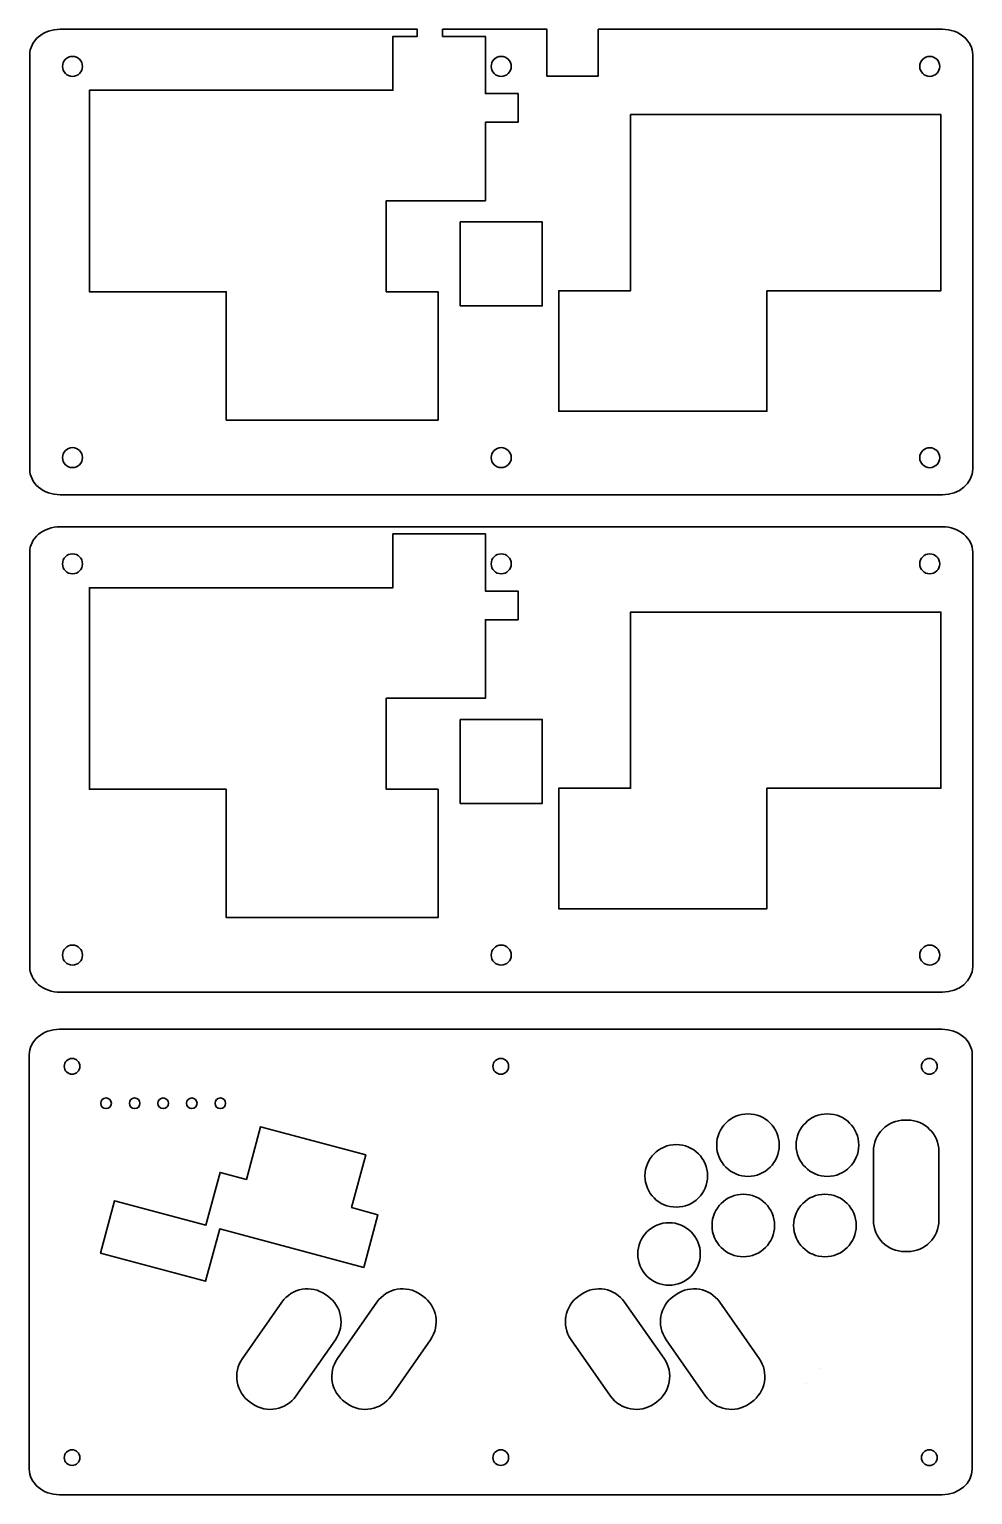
# Model space of a CAD drawing. Header units: millimetres. Extents: x 233 to 563, y -872 to 202.
# Drawn here: x 233 to 563, y -872 to -359 of the extents above; entities that cross this region are included whole.
import ezdxf

# ---------------------------------------------------------------- set-up
doc = ezdxf.new("R2010")
doc.units = ezdxf.units.MM
doc.header["$MEASUREMENT"] = 0
doc.layers.add('Layer 1', color=7, linetype='Continuous')

msp = doc.modelspace()

# ---------------------------------------------------------------- linework, layer by layer
at = {"layer": 'Layer 1', "color": 250, "lineweight": 35}
for points, knots in [([(431.8551, -359.0063), (431.8551, -359.0063), (552.2968, -359.0063), (552.2968, -359.0063), (555.1071, -359.0063), (557.8023, -359.9481), (559.7895, -361.6242), (561.7766, -363.3004), (562.8931, -365.5738), (562.8931, -367.9442), (562.8931, -367.9442), (562.8931, -512.9472), (562.8931, -512.9472), (562.8931, -517.8836), (558.1489, -521.8853), (552.2968, -521.8853), (552.2968, -521.8853), (243.4894, -521.8853), (243.4894, -521.8853), (240.6791, -521.8853), (237.9839, -520.9436), (235.9968, -519.2673), (234.0095, -517.5912), (232.8931, -515.3177), (232.8931, -512.9472), (232.8931, -512.9472), (232.8931, -367.9442), (232.8931, -367.9442), (232.8931, -365.5738), (234.0096, -363.3004), (235.9968, -361.6242), (237.9839, -359.9481), (240.6791, -359.0063), (243.4894, -359.0063), (243.4894, -359.0063), (368.5029, -359.0063), (368.5029, -359.0063), (368.5029, -359.0063), (368.5029, -361.5063), (368.5029, -361.5063), (368.5029, -361.5063), (360.0029, -361.5063), (360.0029, -361.5063), (360.0029, -361.5063), (360.0029, -380.3528), (360.0029, -380.3528), (360.0029, -380.3528), (357.6614, -380.3528), (357.6614, -380.3528), (357.6614, -380.3528), (253.79, -380.3528), (253.79, -380.3528), (253.79, -380.3528), (253.79, -450.8567), (253.79, -450.8567), (253.79, -450.8567), (301.6823, -450.8567), (301.6823, -450.8567), (301.6823, -450.8567), (301.6823, -495.7838), (301.6823, -495.7838), (301.6823, -495.7838), (375.8119, -495.7838), (375.8119, -495.7838), (375.8119, -495.7838), (375.8119, -450.8567), (375.8119, -450.8567), (375.8119, -450.8567), (357.6614, -450.8567), (357.6614, -450.8567), (357.6614, -450.8567), (357.6614, -419.0063), (357.6614, -419.0063), (357.6614, -419.0063), (360.0029, -419.0063), (360.0029, -419.0063), (360.0029, -419.0063), (392.3762, -419.0063), (392.3762, -419.0063), (392.3762, -419.0063), (392.3762, -391.5454), (392.3762, -391.5454), (392.3762, -391.5454), (403.8146, -391.5454), (403.8146, -391.5454), (403.8146, -391.5454), (403.8146, -381.5175), (403.8146, -381.5175), (403.8146, -381.5175), (392.3762, -381.5175), (392.3762, -381.5175), (392.3762, -381.5175), (392.3763, -361.5063), (392.3763, -361.5063), (392.3763, -361.5063), (377.3763, -361.5063), (377.3763, -361.5063), (377.3763, -361.5063), (377.3763, -359.0063), (377.3763, -359.0063), (377.3763, -359.0063), (413.8956, -359.0063), (413.8956, -359.0063), (413.8956, -359.0063), (413.8956, -375.3966), (413.8956, -375.3966), (413.8956, -375.3966), (431.8551, -375.3966), (431.8551, -375.3966), (431.8551, -375.3966), (431.8551, -359.0063), (431.8551, -359.0063)], [0, 0, 0, 0, 0.02702703, 0.02702703, 0.02702703, 0.05405405, 0.05405405, 0.05405405, 0.08108108, 0.08108108, 0.08108108, 0.10810811, 0.10810811, 0.10810811, 0.13513514, 0.13513514, 0.13513514, 0.16216216, 0.16216216, 0.16216216, 0.18918919, 0.18918919, 0.18918919, 0.21621622, 0.21621622, 0.21621622, 0.24324324, 0.24324324, 0.24324324, 0.27027027, 0.27027027, 0.27027027, 0.2972973, 0.2972973, 0.2972973, 0.32432432, 0.32432432, 0.32432432, 0.35135135, 0.35135135, 0.35135135, 0.37837838, 0.37837838, 0.37837838, 0.40540541, 0.40540541, 0.40540541, 0.43243243, 0.43243243, 0.43243243, 0.45945946, 0.45945946, 0.45945946, 0.48648649, 0.48648649, 0.48648649, 0.51351351, 0.51351351, 0.51351351, 0.54054054, 0.54054054, 0.54054054, 0.56756757, 0.56756757, 0.56756757, 0.59459459, 0.59459459, 0.59459459, 0.62162162, 0.62162162, 0.62162162, 0.64864865, 0.64864865, 0.64864865, 0.67567568, 0.67567568, 0.67567568, 0.7027027, 0.7027027, 0.7027027, 0.72972973, 0.72972973, 0.72972973, 0.75675676, 0.75675676, 0.75675676, 0.78378378, 0.78378378, 0.78378378, 0.81081081, 0.81081081, 0.81081081, 0.83783784, 0.83783784, 0.83783784, 0.86486486, 0.86486486, 0.86486486, 0.89189189, 0.89189189, 0.89189189, 0.91891892, 0.91891892, 0.91891892, 0.94594595, 0.94594595, 0.94594595, 0.97297297, 0.97297297, 0.97297297, 1, 1, 1, 1]), ([(244.3614, -371.9852), (244.3614, -370.0522), (245.9284, -368.4852), (247.8614, -368.4852), (249.7944, -368.4852), (251.3614, -370.0522), (251.3614, -371.9852), (251.3614, -373.9182), (249.7944, -375.4852), (247.8614, -375.4852), (245.9284, -375.4852), (244.3614, -373.9182), (244.3614, -371.9852)], [0, 0, 0, 0, 0.25, 0.25, 0.25, 0.5, 0.5, 0.5, 0.75, 0.75, 0.75, 1, 1, 1, 1]), ([(394.3931, -371.9853), (394.3931, -370.0522), (395.9601, -368.4853), (397.8931, -368.4853), (399.8261, -368.4852), (401.3931, -370.0522), (401.3931, -371.9852), (401.3931, -373.9183), (399.8261, -375.4852), (397.8931, -375.4852), (395.9601, -375.4853), (394.3931, -373.9183), (394.3931, -371.9853)], [0, 0, 0, 0, 0.25, 0.25, 0.25, 0.5, 0.5, 0.5, 0.75, 0.75, 0.75, 1, 1, 1, 1]), ([(544.3614, -371.9852), (544.3614, -370.0522), (545.9284, -368.4852), (547.8614, -368.4852), (549.7944, -368.4852), (551.3614, -370.0522), (551.3614, -371.9852), (551.3614, -373.9182), (549.7944, -375.4852), (547.8614, -375.4852), (545.9284, -375.4852), (544.3614, -373.9182), (544.3614, -371.9852)], [0, 0, 0, 0, 0.25, 0.25, 0.25, 0.5, 0.5, 0.5, 0.75, 0.75, 0.75, 1, 1, 1, 1]), ([(490.8967, -450.5304), (490.8967, -450.5304), (551.7618, -450.5304), (551.7618, -450.5304), (551.7618, -450.5304), (551.7618, -388.8386), (551.7618, -388.8386), (551.7618, -388.8386), (443.1553, -388.8386), (443.1553, -388.8386), (443.1553, -388.8386), (443.1553, -450.5304), (443.1553, -450.5304), (443.1553, -450.5304), (418.0446, -450.5304), (418.0446, -450.5304), (418.0446, -450.5304), (418.0446, -492.6917), (418.0446, -492.6917), (418.0446, -492.6917), (490.8967, -492.6917), (490.8967, -492.6917), (490.8967, -492.6917), (490.8967, -450.5304), (490.8967, -450.5304)], [0, 0, 0, 0, 0.125, 0.125, 0.125, 0.25, 0.25, 0.25, 0.375, 0.375, 0.375, 0.5, 0.5, 0.5, 0.625, 0.625, 0.625, 0.75, 0.75, 0.75, 0.875, 0.875, 0.875, 1, 1, 1, 1]), ([(383.5864, -426.4366), (383.5864, -426.4366), (412.2258, -426.4366), (412.2258, -426.4366), (412.2258, -426.4366), (412.2258, -455.8103), (412.2258, -455.8103), (412.2258, -455.8103), (383.5864, -455.8103), (383.5864, -455.8103), (383.5864, -455.8103), (383.5864, -426.4366), (383.5864, -426.4366)], [0, 0, 0, 0, 0.25, 0.25, 0.25, 0.5, 0.5, 0.5, 0.75, 0.75, 0.75, 1, 1, 1, 1]), ([(244.3614, -508.9156), (244.3614, -506.9826), (245.9284, -505.4156), (247.8614, -505.4156), (249.7944, -505.4156), (251.3614, -506.9826), (251.3614, -508.9156), (251.3614, -510.8486), (249.7944, -512.4156), (247.8614, -512.4156), (245.9284, -512.4156), (244.3614, -510.8486), (244.3614, -508.9156)], [0, 0, 0, 0, 0.25, 0.25, 0.25, 0.5, 0.5, 0.5, 0.75, 0.75, 0.75, 1, 1, 1, 1]), ([(394.3931, -508.9156), (394.3931, -506.9826), (395.9601, -505.4156), (397.8931, -505.4156), (399.8261, -505.4156), (401.3931, -506.9826), (401.3931, -508.9156), (401.3931, -510.8486), (399.8261, -512.4156), (397.8931, -512.4156), (395.9601, -512.4156), (394.3931, -510.8486), (394.3931, -508.9156)], [0, 0, 0, 0, 0.25, 0.25, 0.25, 0.5, 0.5, 0.5, 0.75, 0.75, 0.75, 1, 1, 1, 1]), ([(544.3614, -508.9171), (544.3614, -506.9841), (545.9284, -505.4171), (547.8614, -505.4171), (549.7944, -505.4171), (551.3614, -506.9841), (551.3614, -508.9171), (551.3614, -510.8501), (549.7944, -512.4171), (547.8614, -512.4171), (545.9284, -512.4171), (544.3614, -510.8501), (544.3614, -508.9171)], [0, 0, 0, 0, 0.25, 0.25, 0.25, 0.5, 0.5, 0.5, 0.75, 0.75, 0.75, 1, 1, 1, 1]), ([(552.2968, -533.0953), (555.1071, -533.0953), (557.8023, -534.0371), (559.7895, -535.7132), (561.7766, -537.3894), (562.8931, -539.6628), (562.8931, -542.0332), (562.8931, -542.0332), (562.8931, -687.0362), (562.8931, -687.0362), (562.8931, -691.9726), (558.1489, -695.9743), (552.2968, -695.9743), (552.2968, -695.9743), (243.4894, -695.9743), (243.4894, -695.9743), (240.6791, -695.9743), (237.9839, -695.0326), (235.9968, -693.3563), (234.0095, -691.6802), (232.8931, -689.4067), (232.8931, -687.0362), (232.8931, -687.0362), (232.8931, -542.0332), (232.8931, -542.0332), (232.8931, -539.6628), (234.0096, -537.3894), (235.9968, -535.7132), (237.9839, -534.0371), (240.6791, -533.0953), (243.4894, -533.0953), (243.4894, -533.0953), (552.2968, -533.0953), (552.2968, -533.0953)], [0, 0, 0, 0, 0.09090909, 0.09090909, 0.09090909, 0.18181818, 0.18181818, 0.18181818, 0.27272727, 0.27272727, 0.27272727, 0.36363636, 0.36363636, 0.36363636, 0.45454545, 0.45454545, 0.45454545, 0.54545455, 0.54545455, 0.54545455, 0.63636364, 0.63636364, 0.63636364, 0.72727273, 0.72727273, 0.72727273, 0.81818182, 0.81818182, 0.81818182, 0.90909091, 0.90909091, 0.90909091, 1, 1, 1, 1]), ([(360.0029, -535.5953), (360.0029, -535.5953), (392.3763, -535.5953), (392.3763, -535.5953), (392.3763, -535.5953), (392.3762, -555.6065), (392.3762, -555.6065), (392.3762, -555.6065), (403.8146, -555.6065), (403.8146, -555.6065), (403.8146, -555.6065), (403.8146, -565.6344), (403.8146, -565.6344), (403.8146, -565.6344), (392.3762, -565.6344), (392.3762, -565.6344), (392.3762, -565.6344), (392.3762, -593.0953), (392.3762, -593.0953), (392.3762, -593.0953), (357.6614, -593.0953), (357.6614, -593.0953), (357.6614, -593.0953), (357.6614, -624.9457), (357.6614, -624.9457), (357.6614, -624.9457), (375.8119, -624.9457), (375.8119, -624.9457), (375.8119, -624.9457), (375.8119, -669.8728), (375.8119, -669.8728), (375.8119, -669.8728), (301.6823, -669.8728), (301.6823, -669.8728), (301.6823, -669.8728), (301.6823, -624.9457), (301.6823, -624.9457), (301.6823, -624.9457), (253.79, -624.9457), (253.79, -624.9457), (253.79, -624.9457), (253.79, -554.4418), (253.79, -554.4418), (253.79, -554.4418), (360.0029, -554.4418), (360.0029, -554.4418), (360.0029, -554.4418), (360.0029, -535.5953), (360.0029, -535.5953)], [0, 0, 0, 0, 0.0625, 0.0625, 0.0625, 0.125, 0.125, 0.125, 0.1875, 0.1875, 0.1875, 0.25, 0.25, 0.25, 0.3125, 0.3125, 0.3125, 0.375, 0.375, 0.375, 0.4375, 0.4375, 0.4375, 0.5, 0.5, 0.5, 0.5625, 0.5625, 0.5625, 0.625, 0.625, 0.625, 0.6875, 0.6875, 0.6875, 0.75, 0.75, 0.75, 0.8125, 0.8125, 0.8125, 0.875, 0.875, 0.875, 0.9375, 0.9375, 0.9375, 1, 1, 1, 1]), ([(244.3614, -546.0742), (244.3614, -544.1412), (245.9284, -542.5742), (247.8614, -542.5742), (249.7944, -542.5742), (251.3614, -544.1412), (251.3614, -546.0742), (251.3614, -548.0072), (249.7944, -549.5742), (247.8614, -549.5742), (245.9284, -549.5742), (244.3614, -548.0072), (244.3614, -546.0742)], [0, 0, 0, 0, 0.25, 0.25, 0.25, 0.5, 0.5, 0.5, 0.75, 0.75, 0.75, 1, 1, 1, 1]), ([(394.3931, -546.0743), (394.3931, -544.1412), (395.9601, -542.5743), (397.8931, -542.5743), (399.8261, -542.5742), (401.3931, -544.1412), (401.3931, -546.0742), (401.3931, -548.0073), (399.8261, -549.5742), (397.8931, -549.5742), (395.9601, -549.5743), (394.3931, -548.0073), (394.3931, -546.0743)], [0, 0, 0, 0, 0.25, 0.25, 0.25, 0.5, 0.5, 0.5, 0.75, 0.75, 0.75, 1, 1, 1, 1]), ([(544.3614, -546.0742), (544.3614, -544.1412), (545.9284, -542.5742), (547.8614, -542.5742), (549.7944, -542.5742), (551.3614, -544.1412), (551.3614, -546.0742), (551.3614, -548.0072), (549.7944, -549.5742), (547.8614, -549.5742), (545.9284, -549.5742), (544.3614, -548.0072), (544.3614, -546.0742)], [0, 0, 0, 0, 0.25, 0.25, 0.25, 0.5, 0.5, 0.5, 0.75, 0.75, 0.75, 1, 1, 1, 1]), ([(490.8967, -624.6194), (490.8967, -624.6194), (551.7618, -624.6194), (551.7618, -624.6194), (551.7618, -624.6194), (551.7618, -562.9276), (551.7618, -562.9276), (551.7618, -562.9276), (443.1553, -562.9276), (443.1553, -562.9276), (443.1553, -562.9276), (443.1553, -624.6194), (443.1553, -624.6194), (443.1553, -624.6194), (418.0446, -624.6194), (418.0446, -624.6194), (418.0446, -624.6194), (418.0446, -666.7807), (418.0446, -666.7807), (418.0446, -666.7807), (490.8967, -666.7807), (490.8967, -666.7807), (490.8967, -666.7807), (490.8967, -624.6194), (490.8967, -624.6194)], [0, 0, 0, 0, 0.125, 0.125, 0.125, 0.25, 0.25, 0.25, 0.375, 0.375, 0.375, 0.5, 0.5, 0.5, 0.625, 0.625, 0.625, 0.75, 0.75, 0.75, 0.875, 0.875, 0.875, 1, 1, 1, 1]), ([(383.5864, -600.5256), (383.5864, -600.5256), (412.2258, -600.5256), (412.2258, -600.5256), (412.2258, -600.5256), (412.2258, -629.8993), (412.2258, -629.8993), (412.2258, -629.8993), (383.5864, -629.8993), (383.5864, -629.8993), (383.5864, -629.8993), (383.5864, -600.5256), (383.5864, -600.5256)], [0, 0, 0, 0, 0.25, 0.25, 0.25, 0.5, 0.5, 0.5, 0.75, 0.75, 0.75, 1, 1, 1, 1]), ([(244.3614, -683.0046), (244.3614, -681.0716), (245.9284, -679.5046), (247.8614, -679.5046), (249.7944, -679.5046), (251.3614, -681.0716), (251.3614, -683.0046), (251.3614, -684.9376), (249.7944, -686.5046), (247.8614, -686.5046), (245.9284, -686.5046), (244.3614, -684.9376), (244.3614, -683.0046)], [0, 0, 0, 0, 0.25, 0.25, 0.25, 0.5, 0.5, 0.5, 0.75, 0.75, 0.75, 1, 1, 1, 1]), ([(394.3931, -683.0046), (394.3931, -681.0716), (395.9601, -679.5046), (397.8931, -679.5046), (399.8261, -679.5046), (401.3931, -681.0716), (401.3931, -683.0046), (401.3931, -684.9376), (399.8261, -686.5046), (397.8931, -686.5046), (395.9601, -686.5046), (394.3931, -684.9376), (394.3931, -683.0046)], [0, 0, 0, 0, 0.25, 0.25, 0.25, 0.5, 0.5, 0.5, 0.75, 0.75, 0.75, 1, 1, 1, 1]), ([(544.3614, -683.0061), (544.3614, -681.0731), (545.9284, -679.5061), (547.8614, -679.5061), (549.7944, -679.5061), (551.3614, -681.0731), (551.3614, -683.0061), (551.3614, -684.9391), (549.7944, -686.5061), (547.8614, -686.5061), (545.9284, -686.5061), (544.3614, -684.9391), (544.3614, -683.0061)], [0, 0, 0, 0, 0.25, 0.25, 0.25, 0.5, 0.5, 0.5, 0.75, 0.75, 0.75, 1, 1, 1, 1]), ([(552.1487, -708.9586), (554.959, -708.9586), (557.6542, -709.9004), (559.6414, -711.5765), (561.6285, -713.2527), (562.745, -715.5261), (562.745, -717.8965), (562.745, -717.8965), (562.745, -862.8995), (562.745, -862.8995), (562.745, -867.8359), (558.0008, -871.8376), (552.1487, -871.8376), (552.1487, -871.8376), (243.3413, -871.8376), (243.3413, -871.8376), (240.531, -871.8376), (237.8358, -870.8959), (235.8487, -869.2196), (233.8614, -867.5435), (232.745, -865.27), (232.745, -862.8995), (232.745, -862.8995), (232.745, -717.8965), (232.745, -717.8965), (232.745, -715.5261), (233.8615, -713.2527), (235.8487, -711.5765), (237.8358, -709.9004), (240.531, -708.9586), (243.3413, -708.9586), (243.3413, -708.9586), (552.1487, -708.9586), (552.1487, -708.9586)], [0, 0, 0, 0, 0.09090909, 0.09090909, 0.09090909, 0.18181818, 0.18181818, 0.18181818, 0.27272727, 0.27272727, 0.27272727, 0.36363636, 0.36363636, 0.36363636, 0.45454545, 0.45454545, 0.45454545, 0.54545455, 0.54545455, 0.54545455, 0.63636364, 0.63636364, 0.63636364, 0.72727273, 0.72727273, 0.72727273, 0.81818182, 0.81818182, 0.81818182, 0.90909091, 0.90909091, 0.90909091, 1, 1, 1, 1]), ([(244.9633, -721.9375), (244.9633, -720.4187), (246.1945, -719.1875), (247.7133, -719.1875), (249.2321, -719.1875), (250.4633, -720.4187), (250.4633, -721.9375), (250.4633, -723.4563), (249.2321, -724.6875), (247.7133, -724.6875), (246.1945, -724.6875), (244.9633, -723.4563), (244.9633, -721.9375)], [0, 0, 0, 0, 0.25, 0.25, 0.25, 0.5, 0.5, 0.5, 0.75, 0.75, 0.75, 1, 1, 1, 1]), ([(394.995, -721.9376), (394.995, -720.4187), (396.2262, -719.1876), (397.745, -719.1876), (399.2638, -719.1875), (400.4949, -720.4187), (400.4949, -721.9375), (400.4949, -723.4563), (399.2638, -724.6875), (397.745, -724.6875), (396.2262, -724.6875), (394.995, -723.4563), (394.995, -721.9376)], [0, 0, 0, 0, 0.25, 0.25, 0.25, 0.5, 0.5, 0.5, 0.75, 0.75, 0.75, 1, 1, 1, 1]), ([(544.9633, -721.9375), (544.9633, -720.4187), (546.1945, -719.1875), (547.7133, -719.1875), (549.2321, -719.1875), (550.4633, -720.4187), (550.4633, -721.9375), (550.4633, -723.4563), (549.2321, -724.6875), (547.7133, -724.6875), (546.1945, -724.6875), (544.9633, -723.4563), (544.9633, -721.9375)], [0, 0, 0, 0, 0.25, 0.25, 0.25, 0.5, 0.5, 0.5, 0.75, 0.75, 0.75, 1, 1, 1, 1]), ([(261.4512, -734.8577), (261.4512, -733.836), (260.6229, -733.0077), (259.6012, -733.0077), (258.5795, -733.0077), (257.7512, -733.836), (257.7512, -734.8577), (257.7512, -735.8794), (258.5795, -736.7077), (259.6012, -736.7077), (260.6229, -736.7077), (261.4512, -735.8794), (261.4512, -734.8577)], [0, 0, 0, 0, 0.25, 0.25, 0.25, 0.5, 0.5, 0.5, 0.75, 0.75, 0.75, 1, 1, 1, 1]), ([(271.4512, -734.8577), (271.4512, -733.836), (270.6229, -733.0077), (269.6012, -733.0077), (268.5795, -733.0077), (267.7512, -733.836), (267.7512, -734.8577), (267.7512, -735.8794), (268.5795, -736.7077), (269.6012, -736.7077), (270.6229, -736.7077), (271.4512, -735.8794), (271.4512, -734.8577)], [0, 0, 0, 0, 0.25, 0.25, 0.25, 0.5, 0.5, 0.5, 0.75, 0.75, 0.75, 1, 1, 1, 1]), ([(281.4512, -734.8577), (281.4512, -733.836), (280.6229, -733.0077), (279.6012, -733.0077), (278.5795, -733.0077), (277.7512, -733.836), (277.7512, -734.8577), (277.7512, -735.8794), (278.5795, -736.7077), (279.6012, -736.7077), (280.6229, -736.7077), (281.4512, -735.8794), (281.4512, -734.8577)], [0, 0, 0, 0, 0.25, 0.25, 0.25, 0.5, 0.5, 0.5, 0.75, 0.75, 0.75, 1, 1, 1, 1]), ([(291.4518, -734.8573), (291.4518, -733.8356), (290.6235, -733.0073), (289.6018, -733.0073), (288.5801, -733.0073), (287.7518, -733.8356), (287.7518, -734.8573), (287.7518, -735.879), (288.5801, -736.7073), (289.6018, -736.7073), (290.6235, -736.7073), (291.4518, -735.879), (291.4518, -734.8573)], [0, 0, 0, 0, 0.25, 0.25, 0.25, 0.5, 0.5, 0.5, 0.75, 0.75, 0.75, 1, 1, 1, 1]), ([(301.4518, -734.8573), (301.4518, -733.8356), (300.6235, -733.0073), (299.6018, -733.0073), (298.5801, -733.0073), (297.7518, -733.8356), (297.7518, -734.8573), (297.7518, -735.879), (298.5801, -736.7073), (299.6018, -736.7073), (300.6235, -736.7073), (301.4518, -735.879), (301.4518, -734.8573)], [0, 0, 0, 0, 0.25, 0.25, 0.25, 0.5, 0.5, 0.5, 0.75, 0.75, 0.75, 1, 1, 1, 1]), ([(349.8025, -792.3115), (349.8025, -792.3115), (299.3807, -778.801), (299.3807, -778.801), (299.3807, -778.801), (294.4631, -797.1536), (294.4631, -797.1536), (294.4631, -797.1536), (257.6613, -787.2926), (257.6613, -787.2926), (257.6613, -787.2926), (262.5789, -768.94), (262.5789, -768.94), (262.5789, -768.94), (294.5511, -777.5069), (294.5511, -777.5069), (294.5511, -777.5069), (299.4947, -759.0575), (299.4947, -759.0575), (299.4947, -759.0575), (308.7127, -761.5275), (308.7127, -761.5275), (308.7127, -761.5275), (313.6563, -743.078), (313.6563, -743.078), (313.6563, -743.078), (350.4581, -752.939), (350.4581, -752.939), (350.4581, -752.939), (345.5145, -771.3885), (345.5145, -771.3885), (345.5145, -771.3885), (354.746, -773.8621), (354.746, -773.8621), (354.746, -773.8621), (349.8025, -792.3115), (349.8025, -792.3115)], [0, 0, 0, 0, 0.08333333, 0.08333333, 0.08333333, 0.16666667, 0.16666667, 0.16666667, 0.25, 0.25, 0.25, 0.33333333, 0.33333333, 0.33333333, 0.41666667, 0.41666667, 0.41666667, 0.5, 0.5, 0.5, 0.58333333, 0.58333333, 0.58333333, 0.66666667, 0.66666667, 0.66666667, 0.75, 0.75, 0.75, 0.83333333, 0.83333333, 0.83333333, 0.91666667, 0.91666667, 0.91666667, 1, 1, 1, 1]), ([(495.2049, -749.5077), (495.2049, -743.4602), (490.3024, -738.5577), (484.2549, -738.5577), (478.2074, -738.5577), (473.3049, -743.4602), (473.3049, -749.5077), (473.3049, -755.5552), (478.2073, -760.4577), (484.2549, -760.4577), (490.3024, -760.4577), (495.2049, -755.5553), (495.2049, -749.5077)], [0, 0, 0, 0, 0.25, 0.25, 0.25, 0.5, 0.5, 0.5, 0.75, 0.75, 0.75, 1, 1, 1, 1]), ([(523.0174, -749.5077), (523.0174, -743.4602), (518.1149, -738.5577), (512.0674, -738.5577), (506.0199, -738.5577), (501.1174, -743.4602), (501.1174, -749.5077), (501.1174, -755.5552), (506.0198, -760.4577), (512.0674, -760.4577), (518.1149, -760.4577), (523.0174, -755.5553), (523.0174, -749.5077)], [0, 0, 0, 0, 0.25, 0.25, 0.25, 0.5, 0.5, 0.5, 0.75, 0.75, 0.75, 1, 1, 1, 1]), ([(539.099, -740.7651), (539.099, -740.7651), (540.099, -740.7651), (540.099, -740.7651), (546.1215, -740.7651), (551.049, -745.6925), (551.049, -751.715), (551.049, -751.715), (551.049, -775.8151), (551.049, -775.8151), (551.049, -781.8376), (546.1215, -786.7651), (540.099, -786.7651), (540.099, -786.7651), (539.099, -786.7651), (539.099, -786.7651), (533.0765, -786.7651), (528.149, -781.8376), (528.149, -775.8151), (528.149, -775.8151), (528.149, -751.715), (528.149, -751.715), (528.149, -745.6925), (533.0765, -740.7651), (539.099, -740.7651)], [0, 0, 0, 0, 0.125, 0.125, 0.125, 0.25, 0.25, 0.25, 0.375, 0.375, 0.375, 0.5, 0.5, 0.5, 0.625, 0.625, 0.625, 0.75, 0.75, 0.75, 0.875, 0.875, 0.875, 1, 1, 1, 1]), ([(470.0935, -760.2591), (470.0935, -754.2116), (465.191, -749.3091), (459.1435, -749.3091), (453.096, -749.3091), (448.1935, -754.2116), (448.1935, -760.2591), (448.1935, -766.3066), (453.0959, -771.2091), (459.1435, -771.2091), (465.191, -771.2091), (470.0935, -766.3067), (470.0935, -760.2591)], [0, 0, 0, 0, 0.25, 0.25, 0.25, 0.5, 0.5, 0.5, 0.75, 0.75, 0.75, 1, 1, 1, 1]), ([(493.5673, -777.6307), (493.5673, -771.5832), (488.6648, -766.6807), (482.6173, -766.6807), (476.5698, -766.6807), (471.6673, -771.5832), (471.6673, -777.6307), (471.6673, -783.6782), (476.5697, -788.5807), (482.6173, -788.5807), (488.6648, -788.5807), (493.5673, -783.6783), (493.5673, -777.6307)], [0, 0, 0, 0, 0.25, 0.25, 0.25, 0.5, 0.5, 0.5, 0.75, 0.75, 0.75, 1, 1, 1, 1]), ([(522.1252, -777.6307), (522.1252, -771.5832), (517.2227, -766.6807), (511.1752, -766.6807), (505.1277, -766.6807), (500.2252, -771.5832), (500.2252, -777.6307), (500.2252, -783.6782), (505.1276, -788.5807), (511.1752, -788.5807), (517.2227, -788.5807), (522.1252, -783.6783), (522.1252, -777.6307)], [0, 0, 0, 0, 0.25, 0.25, 0.25, 0.5, 0.5, 0.5, 0.75, 0.75, 0.75, 1, 1, 1, 1]), ([(467.5721, -787.5991), (467.5721, -781.5516), (462.6696, -776.6491), (456.6221, -776.6491), (450.5746, -776.6491), (445.6721, -781.5516), (445.6721, -787.5991), (445.6721, -793.6466), (450.5745, -798.5491), (456.6221, -798.5491), (462.6696, -798.5491), (467.5721, -793.6467), (467.5721, -787.5991)], [0, 0, 0, 0, 0.25, 0.25, 0.25, 0.5, 0.5, 0.5, 0.75, 0.75, 0.75, 1, 1, 1, 1]), ([(310.8161, -840.0203), (310.8161, -840.0203), (309.9969, -839.4467), (309.9969, -839.4467), (305.0636, -835.9924), (303.8535, -829.1298), (307.3079, -824.1964), (307.3079, -824.1964), (321.1311, -804.4548), (321.1311, -804.4548), (324.5855, -799.5214), (331.4481, -798.3114), (336.3815, -801.7657), (336.3815, -801.7657), (337.2006, -802.3393), (337.2006, -802.3393), (342.1339, -805.7937), (343.3441, -812.6563), (339.8897, -817.5897), (339.8897, -817.5897), (326.0665, -837.3313), (326.0665, -837.3313), (322.6121, -842.2647), (315.7494, -843.4747), (310.8161, -840.0203)], [0, 0, 0, 0, 0.125, 0.125, 0.125, 0.25, 0.25, 0.25, 0.375, 0.375, 0.375, 0.5, 0.5, 0.5, 0.625, 0.625, 0.625, 0.75, 0.75, 0.75, 0.875, 0.875, 0.875, 1, 1, 1, 1]), ([(344.0883, -840.0203), (344.0883, -840.0203), (343.2691, -839.4467), (343.2691, -839.4467), (338.3358, -835.9924), (337.1257, -829.1298), (340.5801, -824.1964), (340.5801, -824.1964), (354.4033, -804.4548), (354.4033, -804.4548), (357.8577, -799.5214), (364.7203, -798.3114), (369.6537, -801.7657), (369.6537, -801.7657), (370.4728, -802.3393), (370.4728, -802.3393), (375.4061, -805.7937), (376.6163, -812.6563), (373.1619, -817.5897), (373.1619, -817.5897), (359.3387, -837.3313), (359.3387, -837.3313), (355.8843, -842.2647), (349.0216, -843.4747), (344.0883, -840.0203)], [0, 0, 0, 0, 0.125, 0.125, 0.125, 0.25, 0.25, 0.25, 0.375, 0.375, 0.375, 0.5, 0.5, 0.5, 0.625, 0.625, 0.625, 0.75, 0.75, 0.75, 0.875, 0.875, 0.875, 1, 1, 1, 1]), ([(425.012, -802.3393), (425.012, -802.3393), (425.8312, -801.7657), (425.8312, -801.7657), (430.7645, -798.3113), (437.6272, -799.5213), (441.0816, -804.4547), (441.0816, -804.4547), (454.9048, -824.1963), (454.9048, -824.1963), (458.3592, -829.1297), (457.149, -835.9923), (452.2157, -839.4467), (452.2157, -839.4467), (451.3966, -840.0203), (451.3966, -840.0203), (446.4632, -843.4746), (439.6006, -842.2646), (436.1462, -837.3312), (436.1462, -837.3312), (422.323, -817.5896), (422.323, -817.5896), (418.8686, -812.6562), (420.0787, -805.7936), (425.012, -802.3393)], [0, 0, 0, 0, 0.125, 0.125, 0.125, 0.25, 0.25, 0.25, 0.375, 0.375, 0.375, 0.5, 0.5, 0.5, 0.625, 0.625, 0.625, 0.75, 0.75, 0.75, 0.875, 0.875, 0.875, 1, 1, 1, 1]), ([(458.2842, -802.3393), (458.2842, -802.3393), (459.1034, -801.7657), (459.1034, -801.7657), (464.0367, -798.3113), (470.8994, -799.5213), (474.3538, -804.4547), (474.3538, -804.4547), (488.177, -824.1963), (488.177, -824.1963), (491.6314, -829.1297), (490.4212, -835.9923), (485.4879, -839.4467), (485.4879, -839.4467), (484.6688, -840.0203), (484.6688, -840.0203), (479.7354, -843.4746), (472.8728, -842.2646), (469.4184, -837.3312), (469.4184, -837.3312), (455.5952, -817.5896), (455.5952, -817.5896), (452.1408, -812.6562), (453.3509, -805.7936), (458.2842, -802.3393)], [0, 0, 0, 0, 0.125, 0.125, 0.125, 0.25, 0.25, 0.25, 0.375, 0.375, 0.375, 0.5, 0.5, 0.5, 0.625, 0.625, 0.625, 0.75, 0.75, 0.75, 0.875, 0.875, 0.875, 1, 1, 1, 1]), ([(244.9633, -858.8679), (244.9633, -857.3491), (246.1945, -856.1179), (247.7133, -856.1179), (249.2321, -856.1179), (250.4633, -857.3491), (250.4633, -858.8679), (250.4633, -860.3867), (249.2321, -861.6179), (247.7133, -861.6179), (246.1945, -861.6179), (244.9633, -860.3867), (244.9633, -858.8679)], [0, 0, 0, 0, 0.25, 0.25, 0.25, 0.5, 0.5, 0.5, 0.75, 0.75, 0.75, 1, 1, 1, 1]), ([(394.995, -858.8679), (394.995, -857.3491), (396.2262, -856.1179), (397.745, -856.1179), (399.2638, -856.1179), (400.495, -857.3491), (400.495, -858.8679), (400.495, -860.3867), (399.2638, -861.6179), (397.745, -861.6179), (396.2262, -861.6179), (394.995, -860.3867), (394.995, -858.8679)], [0, 0, 0, 0, 0.25, 0.25, 0.25, 0.5, 0.5, 0.5, 0.75, 0.75, 0.75, 1, 1, 1, 1]), ([(544.9633, -858.8694), (544.9633, -857.3506), (546.1945, -856.1194), (547.7133, -856.1194), (549.2321, -856.1194), (550.4633, -857.3506), (550.4633, -858.8694), (550.4633, -860.3882), (549.2321, -861.6194), (547.7133, -861.6194), (546.1945, -861.6194), (544.9633, -860.3882), (544.9633, -858.8694)], [0, 0, 0, 0, 0.25, 0.25, 0.25, 0.5, 0.5, 0.5, 0.75, 0.75, 0.75, 1, 1, 1, 1])]:
    msp.add_open_spline(points, degree=3, knots=knots, dxfattribs=at)
for points in [[(509.6486, -827.8352), (509.6486, -827.8352), (509.6486, -827.8352), (509.6486, -827.8352)], [(509.6486, -827.8352), (509.6486, -827.8352), (509.6486, -827.8352), (509.6486, -827.8352)], [(509.6486, -827.8353), (509.6486, -827.8353), (509.6486, -827.8353), (509.6486, -827.8353)], [(509.6486, -827.8353), (509.6486, -827.8353), (509.6486, -827.8353), (509.6486, -827.8353)], [(504.6486, -832.8352), (504.6486, -832.8352), (504.6486, -832.8352), (504.6486, -832.8352)], [(504.6486, -832.8352), (504.6486, -832.8352), (504.6486, -832.8352), (504.6486, -832.8352)], [(504.6486, -832.8353), (504.6486, -832.8353), (504.6486, -832.8353), (504.6486, -832.8353)], [(504.6486, -832.8353), (504.6486, -832.8353), (504.6486, -832.8353), (504.6486, -832.8353)]]:
    msp.add_open_spline(points, degree=3, dxfattribs=at)

doc.saveas('drawing.dxf')
